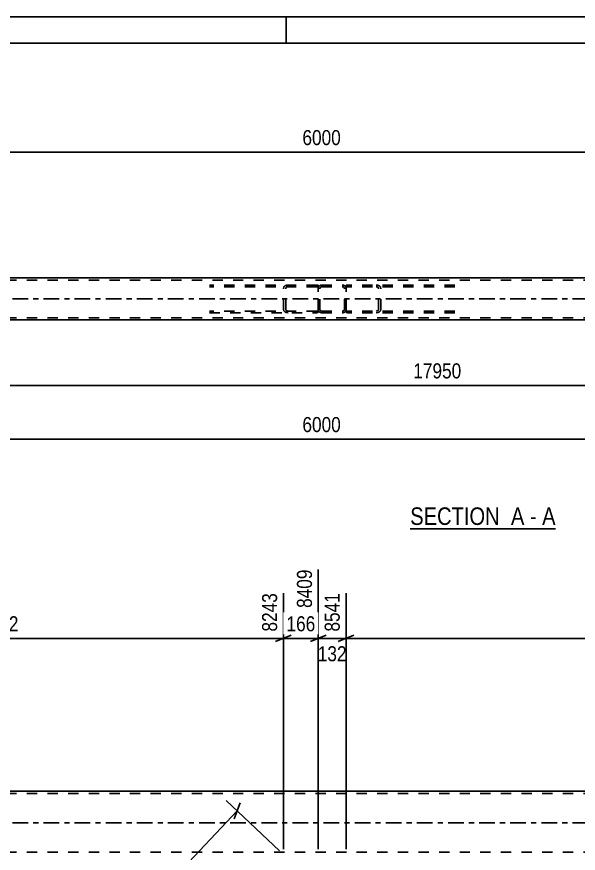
# Model space of a CAD drawing. Header units: millimetres. Extents: x -91 to 750, y -441 to 153.
# Drawn here: x 279 to 385.8, y -5.8 to 153.4 of the extents above; entities that cross this region are included whole.
import ezdxf

# ---------------------------------------------------------------- set-up
doc = ezdxf.new("R2010")
doc.units = ezdxf.units.MM
doc.linetypes.add('DXK_LINE_DOT2', pattern=[3.9198, 1.9599, -1.9599])
doc.linetypes.add('DXK_LINE_DOT3', pattern=[5.9187, 2.979, -0.9799, 0.9799, -0.9799])
doc.styles.add('Arial Narrow', font='ARIALN.TTF', dxfattribs={"height": 0.2})

# ---------------------------------------------------------------- blocks, each defined once
blk = doc.blocks.new('Unknown-761553909-1135')
at = {"color": 5, "linetype": 'Continuous'}
for p, q in [((750.23, 153.39), (-90.77, 153.39)), ((330.23, 148.39), (330.23, 153.39)), ((745.23, 148.39), (-85.77, 148.39))]:
    blk.add_line(p, q, dxfattribs=at)
blk = doc.blocks.new('Unknown-761553909-12 - 2939')
at = {"color": 6, "linetype": 'Continuous'}
blk.add_line((353.85, 55.93), (381.5, 55.93), dxfattribs=at)
at = {"color": 0, "linetype": 'Continuous'}
for points in [[(371.96, 56.68), (371.96, 60.18), (353.85, 60.18), (353.85, 56.68)], [(375.57, 56.68), (375.57, 60.18), (373.01, 60.18), (373.01, 56.68)], [(377.89, 56.68), (377.89, 60.18), (376.62, 60.18), (376.62, 56.68)], [(381.5, 56.68), (381.5, 60.18), (378.94, 60.18), (378.94, 56.68)]]:
    blk.add_wipeout(points, dxfattribs=at)
at = {"color": 7, "linetype": 'Continuous', "style": 'Arial Narrow'}
for s, p in [('SECTION ', (353.85, 56.68)), ('A', (373.01, 56.68)), ('A', (378.94, 56.68)), ('-', (376.62, 56.68))]:
    blk.add_text(s, height=3.34, dxfattribs=at).set_placement(p)
blk = doc.blocks.new('Part-761553909-5339 - 4989')
at = {"color": 7, "linetype": 'DXK_LINE_DOT2'}
for p, q in [((718, 5.6), (0, 5.6)), ((718, -5.6), (0, -5.6))]:
    blk.add_line(p, q, dxfattribs=at)
at = {"color": 2, "linetype": 'Continuous'}
blk.add_line((457, 6), (221, 6), dxfattribs=at)
at = {"color": 7, "linetype": 'DXK_LINE_DOT3'}
blk.add_line((0, 0), (718, 0), dxfattribs=at)
blk = doc.blocks.new('Part-761553909-2948 - 2939')
at = {"color": 7, "linetype": 'DXK_LINE_DOT2'}
for p, q in [((336.1, 102.33), (315.68, 102.33)), ((336.1, 102.01), (315.68, 102.01)), ((329.8, 101.94), (329.73, 101.69)), ((330.61, 102.33), (330.28, 102.29)), ((330.44, 101.99), (330.61, 102.01)), ((336.1, 102.33), (336.36, 102.3)), ((336.1, 102.01), (336.27, 101.99)), ((336.27, 101.99), (336.36, 101.95)), ((336.36, 97.09), (336.36, 102.3)), ((329.73, 97.69), (329.73, 101.69)), ((330.17, 101.69), (330.21, 101.82)), ((330.17, 97.69), (330.17, 101.69)), ((336.1, 97.37), (315.68, 97.37)), ((329.73, 97.69), (329.8, 97.45)), ((330.21, 97.57), (330.17, 97.69)), ((330.61, 97.37), (330.44, 97.4)), ((336.27, 97.4), (336.1, 97.37)), ((336.36, 97.44), (336.27, 97.4)), ((315.68, 97.05), (336.1, 97.05)), ((330.28, 97.1), (330.61, 97.05)), ((336.1, 97.05), (336.36, 97.09))]:
    blk.add_line(p, q, dxfattribs=at)
for centre, radius, start, end in [((330.48, 101.51), 0.802, 104.5548, 147.5896), ((330.55, 101.6), 0.401, 104.5548, 147.5896), ((330.48, 97.88), 0.802, 212.4104, 255.4452), ((330.55, 97.79), 0.401, 212.4104, 255.4452)]:
    blk.add_arc(centre, radius, start, end, dxfattribs=at)
blk = doc.blocks.new('Part-761553909-2951 - 2939')
at = {"color": 7, "linetype": 'DXK_LINE_DOT2'}
for p, q in [((341.9, 102.33), (341.64, 102.3)), ((341.64, 97.09), (341.64, 102.3)), ((341.64, 101.95), (341.73, 101.99)), ((341.73, 101.99), (341.9, 102.01)), ((362.32, 102.33), (341.9, 102.33)), ((362.32, 102.01), (341.9, 102.01)), ((347.73, 102.29), (347.39, 102.33)), ((347.39, 102.01), (347.56, 101.99)), ((348.27, 101.69), (348.2, 101.94)), ((347.79, 101.82), (347.83, 101.69)), ((347.83, 97.69), (347.83, 101.69)), ((348.27, 97.69), (348.27, 101.69)), ((341.73, 97.4), (341.64, 97.44)), ((341.9, 97.37), (341.73, 97.4)), ((362.32, 97.37), (341.9, 97.37)), ((347.56, 97.4), (347.39, 97.37)), ((347.83, 97.69), (347.79, 97.57)), ((348.2, 97.45), (348.27, 97.69)), ((341.64, 97.09), (341.9, 97.05)), ((362.32, 97.05), (341.9, 97.05)), ((347.39, 97.05), (347.73, 97.1))]:
    blk.add_line(p, q, dxfattribs=at)
for centre, radius, start, end in [((347.46, 101.6), 0.401, 32.4105, 75.4453), ((347.52, 101.51), 0.802, 32.4105, 75.4453), ((347.46, 97.79), 0.401, 284.5547, 327.5895), ((347.52, 97.88), 0.802, 284.5547, 327.5895)]:
    blk.add_arc(centre, radius, start, end, dxfattribs=at)
blk = doc.blocks.new('Part-761553909-2958 - 2939')
at = {"color": 7, "linetype": 'DXK_LINE_DOT2'}
for p, q in [((336.41, 101.94), (336.36, 101.69)), ((337, 102.33), (336.76, 102.29)), ((336.88, 101.99), (337, 102.01)), ((337, 102.33), (341, 102.33)), ((337, 102.01), (341, 102.01)), ((341.25, 102.29), (341, 102.33)), ((341, 102.01), (341.12, 101.99)), ((341.64, 101.69), (341.59, 101.94)), ((336.36, 97.69), (336.36, 101.69)), ((336.68, 101.69), (336.71, 101.82)), ((336.68, 97.69), (336.68, 101.69)), ((341.3, 101.82), (341.32, 101.69)), ((341.32, 97.69), (341.32, 101.69)), ((341.64, 97.69), (341.64, 101.69)), ((336.36, 97.69), (336.41, 97.45)), ((336.71, 97.57), (336.68, 97.69)), ((337, 97.37), (336.88, 97.4)), ((337, 97.37), (341, 97.37)), ((341.12, 97.4), (341, 97.37)), ((341.32, 97.69), (341.3, 97.57)), ((341.59, 97.45), (341.64, 97.69)), ((336.76, 97.1), (337, 97.05)), ((337, 97.05), (341, 97.05)), ((341, 97.05), (341.25, 97.1))]:
    blk.add_line(p, q, dxfattribs=at)
for centre, radius, start, end in [((337, 101.69), 0.64, 112.5, 157.5), ((337, 101.69), 0.32, 112.5, 157.5), ((341, 101.69), 0.32, 22.5, 67.5), ((341, 101.69), 0.64, 22.5, 67.5), ((337, 97.69), 0.64, 202.5, 247.5), ((337, 97.69), 0.32, 202.5, 247.5), ((341, 97.69), 0.32, 292.5, 337.5), ((341, 97.69), 0.64, 292.5, 337.5)]:
    blk.add_arc(centre, radius, start, end, dxfattribs=at)
blk = doc.blocks.new('Part-761553909-3077 - 2939')
at = {"color": 2, "linetype": 'Continuous'}
for p, q in [((457, 103.69), (221, 103.69)), ((457, 95.69), (221, 95.69))]:
    blk.add_line(p, q, dxfattribs=at)
at = {"color": 7, "linetype": 'DXK_LINE_DOT2'}
for p, q in [((718, 103.29), (0, 103.29)), ((718, 96.09), (0, 96.09))]:
    blk.add_line(p, q, dxfattribs=at)
at = {"color": 7, "linetype": 'DXK_LINE_DOT3'}
blk.add_line((0, 99.69), (718, 99.69), dxfattribs=at)
blk = doc.blocks.new('StraightDimension-761553909-11840 - 4989')
at = {"color": 7, "linetype": 'Continuous'}
for p, q in [((336.36, -5), (336.36, 48.21)), ((341.64, -5), (341.64, 43.71)), ((334.86, 34.49), (337.86, 35.69)), ((336.36, 35.09), (341.64, 35.09)), ((343.14, 35.69), (340.14, 34.49))]:
    blk.add_line(p, q, dxfattribs=at)
at = {"color": 0, "linetype": 'Continuous'}
blk.add_wipeout([(341.04, 44.31), (336.84, 44.31), (336.84, 35.79), (341.04, 35.79)], dxfattribs=at)
at = {"color": 0}
blk.add_wipeout([(342.34, 30.14), (342.34, 34.34), (335.66, 34.34), (335.66, 30.14)], dxfattribs=at)
at = {"color": 3, "linetype": 'Continuous', "style": 'Arial Narrow'}
blk.add_text('8541', height=2.863, rotation=90.0002, dxfattribs=at).set_placement((340.44, 36.39))
at = {"color": 3, "style": 'Arial Narrow'}
blk.add_text('132', height=2.863, dxfattribs=at).set_placement((336.26, 30.74))
blk = doc.blocks.new('StraightDimension-761553909-11842 - 4989')
at = {"color": 7, "linetype": 'Continuous'}
for p, q in [((221.64, -5), (221.64, 43.71)), ((329.73, -5), (329.73, 43.71)), ((223.14, 35.69), (220.14, 34.49)), ((221.64, 35.09), (329.73, 35.09)), ((328.23, 34.49), (331.23, 35.69))]:
    blk.add_line(p, q, dxfattribs=at)
at = {"color": 0, "linetype": 'Continuous'}
blk.add_wipeout([(329.13, 44.31), (324.93, 44.31), (324.93, 35.79), (329.13, 35.79)], dxfattribs=at)
at = {"color": 0}
blk.add_wipeout([(279.94, 35.84), (279.94, 40.04), (271.43, 40.04), (271.43, 35.84)], dxfattribs=at)
at = {"color": 3, "linetype": 'Continuous', "style": 'Arial Narrow'}
blk.add_text('8243', height=2.863, rotation=90.0002, dxfattribs=at).set_placement((328.53, 36.39))
at = {"color": 3, "style": 'Arial Narrow'}
blk.add_text('2702', height=2.863, dxfattribs=at).set_placement((272.03, 36.44))
blk = doc.blocks.new('StraightDimension-761553909-5519 - 4989')
at = {"color": 7, "linetype": 'Continuous'}
for p, q in [((329.01, -5.31), (318.85, 4.24)), ((320.34, 0.78), (321.52, 3.79)), ((270.19, -51.66), (320.93, 2.28)), ((278.27, -59.26), (268.12, -49.71)), ((270.78, -50.16), (269.6, -53.17))]:
    blk.add_line(p, q, dxfattribs=at)
at = {"color": 0}
blk.add_wipeout([(297.93, -21.08), (294.87, -18.2), (289.04, -24.4), (292.1, -27.28)], dxfattribs=at)
at = {"color": 3, "style": 'Arial Narrow'}
blk.add_text('1851', height=2.863, rotation=46.7591, dxfattribs=at).set_placement((292.07, -26.43))
blk = doc.blocks.new('StraightDimension-761553909-11841 - 4989')
at = {"color": 7, "linetype": 'Continuous'}
for p, q in [((336.36, -5), (336.36, 48.21)), ((329.73, -5), (329.73, 43.71)), ((328.23, 34.49), (331.23, 35.69)), ((329.73, 35.09), (336.36, 35.09)), ((337.86, 35.69), (334.86, 34.49))]:
    blk.add_line(p, q, dxfattribs=at)
at = {"color": 0}
blk.add_wipeout([(336.39, 35.84), (336.39, 40.04), (329.71, 40.04), (329.71, 35.84)], dxfattribs=at)
at = {"color": 3, "style": 'Arial Narrow'}
blk.add_text('166', height=2.863, dxfattribs=at).set_placement((330.31, 36.44))
at = {"color": 0, "linetype": 'Continuous'}
blk.add_wipeout([(335.76, 48.81), (331.56, 48.81), (331.56, 40.29), (335.76, 40.29)], dxfattribs=at)
at = {"color": 3, "linetype": 'Continuous', "style": 'Arial Narrow'}
blk.add_text('8409', height=2.863, rotation=90.0002, dxfattribs=at).set_placement((335.16, 40.89))
blk = doc.blocks.new('StraightDimension-761553909-11839 - 4989')
at = {"color": 7, "linetype": 'Continuous'}
for p, q in [((449.73, -5), (449.73, 45.53)), ((341.64, -5), (341.64, 43.71)), ((343.14, 35.69), (340.14, 34.49)), ((341.64, 35.09), (449.73, 35.09)), ((448.23, 34.49), (451.23, 35.69))]:
    blk.add_line(p, q, dxfattribs=at)
at = {"color": 0, "linetype": 'Continuous'}
blk.add_wipeout([(449.13, 46.13), (444.93, 46.13), (444.93, 35.79), (449.13, 35.79)], dxfattribs=at)
at = {"color": 0}
blk.add_wipeout([(399.94, 35.84), (399.94, 40.04), (391.43, 40.04), (391.43, 35.84)], dxfattribs=at)
at = {"color": 3, "linetype": 'Continuous', "style": 'Arial Narrow'}
blk.add_text('11243', height=2.863, rotation=90.0002, dxfattribs=at).set_placement((448.53, 36.39))
at = {"color": 3, "style": 'Arial Narrow'}
blk.add_text('2702', height=2.863, dxfattribs=at).set_placement((392.03, 36.44))
blk = doc.blocks.new('StraightDimension-761553909-3158 - 2939')
at = {"color": 7, "linetype": 'Continuous'}
blk.add_line((217, 127.61), (457, 127.61), dxfattribs=at)
at = {"color": 0}
blk.add_wipeout([(341.26, 128.36), (341.26, 132.56), (332.74, 132.56), (332.74, 128.36)], dxfattribs=at)
at = {"color": 3, "style": 'Arial Narrow'}
blk.add_text('6000', height=2.863, dxfattribs=at).set_placement((333.34, 128.96))
blk = doc.blocks.new('StraightDimension-761553909-3308 - 2939')
at = {"color": 7, "linetype": 'Continuous'}
blk.add_line((217, 73), (457, 73), dxfattribs=at)
at = {"color": 0}
blk.add_wipeout([(341.26, 73.75), (341.26, 77.95), (332.74, 77.95), (332.74, 73.75)], dxfattribs=at)
at = {"color": 3, "style": 'Arial Narrow'}
blk.add_text('6000', height=2.863, dxfattribs=at).set_placement((333.34, 74.35))
blk = doc.blocks.new('StraightDimension-761553909-11999 - 2939')
at = {"color": 7, "linetype": 'Continuous'}
blk.add_line((0, 83.22), (718, 83.22), dxfattribs=at)
at = {"color": 0}
blk.add_wipeout([(364.17, 83.97), (364.17, 88.17), (353.83, 88.17), (353.83, 83.97)], dxfattribs=at)
at = {"color": 3, "style": 'Arial Narrow'}
blk.add_text('17950', height=2.863, dxfattribs=at).set_placement((354.43, 84.57))

msp = doc.modelspace()

# ---------------------------------------------------------------- block references
for name in ['Unknown-761553909-1135', 'Part-761553909-3077 - 2939', 'Part-761553909-2948 - 2939', 'Part-761553909-2958 - 2939', 'Part-761553909-2951 - 2939', 'Part-761553909-5339 - 4989']:
    msp.add_blockref(name, (0, 0))

# ---------------------------------------------------------------- next in the draw order: block references
for name in ['StraightDimension-761553909-3158 - 2939', 'StraightDimension-761553909-3308 - 2939', 'Unknown-761553909-12 - 2939', 'StraightDimension-761553909-11840 - 4989', 'StraightDimension-761553909-11842 - 4989']:
    msp.add_blockref(name, (0, 0))

# ---------------------------------------------------------------- next in the draw order: block references
for name in ['StraightDimension-761553909-11999 - 2939', 'StraightDimension-761553909-11839 - 4989', 'StraightDimension-761553909-5519 - 4989']:
    msp.add_blockref(name, (0, 0))

# ---------------------------------------------------------------- next in the draw order: block references
msp.add_blockref('StraightDimension-761553909-11841 - 4989', (0, 0))

doc.saveas('drawing.dxf')
